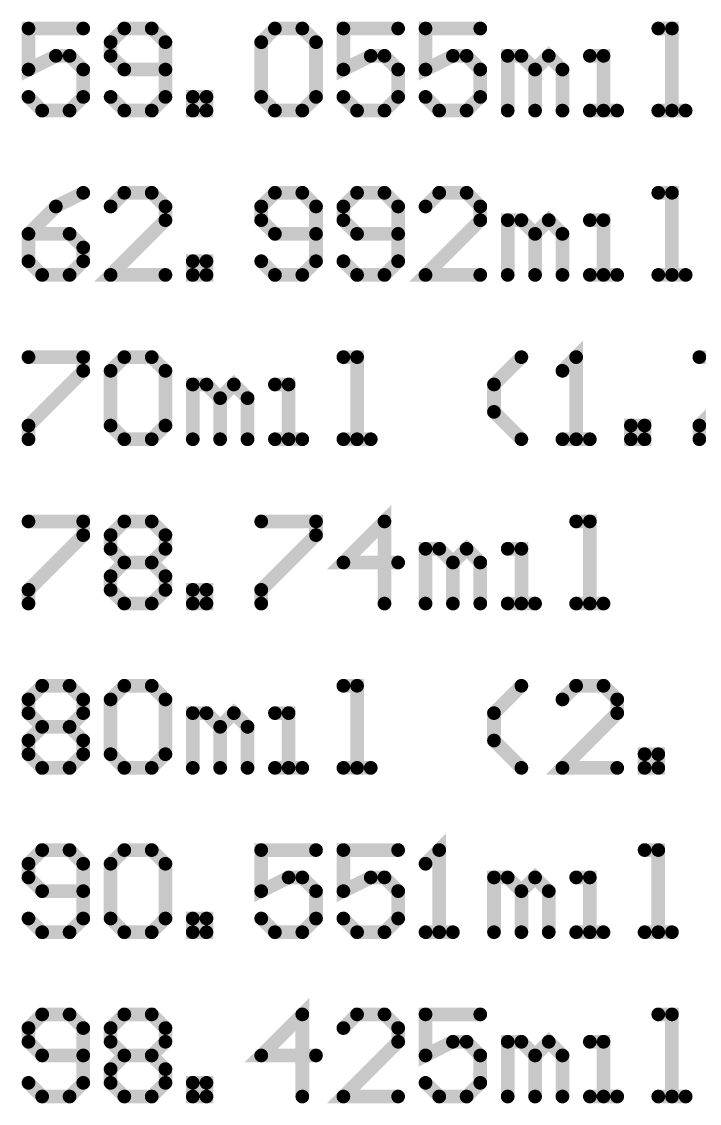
# Model space of a CAD drawing. Extents: x -9.8 to 23.3, y -7.1 to 14.3.
# Drawn here: x 13.085 to 13.58, y 0.705 to 1.495 of the extents above; entities that cross this region are included whole.
import ezdxf

# ---------------------------------------------------------------- set-up
doc = ezdxf.new("R2010")
doc.units = 0
doc.layers.add('2D_LINE_00', color=1, linetype='CONTINUOUS')

# ---------------------------------------------------------------- blocks, each defined once
blk = doc.blocks.new('SMOOTH_0$01')
at = {"const_width": 0.005}
blk.add_lwpolyline([(-0.0025, 0, 1), (0.0025, 0, 1)], format="xyb", close=True, dxfattribs=at)
blk = doc.blocks.new('DRAWING_2737')
at = {"layer": '2D_LINE_00', "const_width": 0.01}
blk.add_lwpolyline([(0, 0), (-0.03999, 0), (-0.03999, -0.02999), (-0.02, -0.01999), (-0.01, -0.01999), (0, -0.02999), (0, -0.04998), (-0.01, -0.05998), (-0.02999, -0.05998), (-0.03999, -0.04998)], dxfattribs=at)
at = {"layer": '2D_LINE_00'}
for p in [(-0.03999, 0), (0, 0), (-0.02, -0.01999), (-0.01, -0.01999), (-0.03999, -0.02999), (0, -0.02999), (-0.03999, -0.04998), (0, -0.04998), (-0.02999, -0.05998), (-0.01, -0.05998)]:
    blk.add_blockref('SMOOTH_0$01', p, dxfattribs=at)
blk = doc.blocks.new('DRAWING_2738')
at = {"layer": '2D_LINE_00', "const_width": 0.01}
blk.add_lwpolyline([(0, 0), (0.01, -0.01), (0.02999, -0.01), (0.03999, 0), (0.03999, 0.03998), (0.02999, 0.04998), (0.01, 0.04998), (0, 0.03998), (0, 0.02999), (0.01, 0.01999), (0.03999, 0.01999)], dxfattribs=at)
at = {"layer": '2D_LINE_00'}
for p in [(0.01, 0.04998), (0.02999, 0.04998), (0, 0.03998), (0.03999, 0.03998), (0, 0.02999), (0.01, 0.01999), (0.03999, 0.01999), (0, 0), (0.03999, 0), (0.01, -0.01), (0.02999, -0.01)]:
    blk.add_blockref('SMOOTH_0$01', p, dxfattribs=at)
blk = doc.blocks.new('DRAWING_2739')
at = {"layer": '2D_LINE_00', "const_width": 0.01}
blk.add_lwpolyline([(0, 0), (0, 0.01), (0.01, 0.01), (0.01, 0), (0, 0)], dxfattribs=at)
at = {"layer": '2D_LINE_00'}
for p in [(0, 0.01), (0.01, 0.01), (0, 0), (0, 0), (0.01, 0)]:
    blk.add_blockref('SMOOTH_0$01', p, dxfattribs=at)
blk = doc.blocks.new('DRAWING_2740')
at = {"layer": '2D_LINE_00', "const_width": 0.01}
blk.add_lwpolyline([(0, 0), (0.01, 0.01), (0.03, 0.01), (0.03999, 0), (0.03999, -0.03998), (0.03, -0.04998), (0.01, -0.04998), (0, -0.03998), (0, 0)], dxfattribs=at)
at = {"layer": '2D_LINE_00'}
for p in [(0.01, 0.01), (0.03, 0.01), (0, 0), (0, 0), (0.03999, 0), (0, -0.03998), (0.03999, -0.03998), (0.01, -0.04998), (0.03, -0.04998)]:
    blk.add_blockref('SMOOTH_0$01', p, dxfattribs=at)
blk = doc.blocks.new('DRAWING_2741')
at = {"layer": '2D_LINE_00', "const_width": 0.01}
blk.add_lwpolyline([(0, 0), (-0.03998, 0), (-0.03998, -0.02999), (-0.01999, -0.01999), (-0.01, -0.01999), (0, -0.02999), (0, -0.04998), (-0.01, -0.05998), (-0.02999, -0.05998), (-0.03998, -0.04998)], dxfattribs=at)
at = {"layer": '2D_LINE_00'}
for p in [(-0.03998, 0), (0, 0), (-0.01999, -0.01999), (-0.01, -0.01999), (-0.03998, -0.02999), (0, -0.02999), (-0.03998, -0.04998), (0, -0.04998), (-0.02999, -0.05998), (-0.01, -0.05998)]:
    blk.add_blockref('SMOOTH_0$01', p, dxfattribs=at)
blk = doc.blocks.new('DRAWING_2742')
at = {"layer": '2D_LINE_00', "const_width": 0.01}
blk.add_lwpolyline([(0, 0), (-0.03999, 0), (-0.03999, -0.02999), (-0.01999, -0.01999), (-0.00999, -0.01999), (0, -0.02999), (0, -0.04998), (-0.00999, -0.05998), (-0.02999, -0.05998), (-0.03999, -0.04998)], dxfattribs=at)
at = {"layer": '2D_LINE_00'}
for p in [(-0.03999, 0), (0, 0), (-0.01999, -0.01999), (-0.00999, -0.01999), (-0.03999, -0.02999), (0, -0.02999), (-0.03999, -0.04998), (0, -0.04998), (-0.02999, -0.05998), (-0.00999, -0.05998)]:
    blk.add_blockref('SMOOTH_0$01', p, dxfattribs=at)
blk = doc.blocks.new('DRAWING_2743')
at = {"layer": '2D_LINE_00', "const_width": 0.01}
blk.add_lwpolyline([(0, 0), (0, 0.03999), (0.00999, 0.03999), (0.01999, 0.02999), (0.01999, 0), (0.01999, 0.02999), (0.02999, 0.03999), (0.03998, 0.02999), (0.03998, 0)], dxfattribs=at)
at = {"layer": '2D_LINE_00'}
for p in [(0, 0.03999), (0.00999, 0.03999), (0.02999, 0.03999), (0.01999, 0.02999), (0.01999, 0.02999), (0.03998, 0.02999), (0, 0), (0.01999, 0), (0.03998, 0)]:
    blk.add_blockref('SMOOTH_0$01', p, dxfattribs=at)
blk = doc.blocks.new('DRAWING_2744')
at = {"layer": '2D_LINE_00', "const_width": 0.01}
blk.add_lwpolyline([(0, 0), (0.01999, 0), (0.00999, 0), (0.00999, 0.03999), (0, 0.03999)], dxfattribs=at)
at = {"layer": '2D_LINE_00'}
for p in [(0, 0.03999), (0.00999, 0.03999), (0, 0), (0.00999, 0), (0.01999, 0)]:
    blk.add_blockref('SMOOTH_0$01', p, dxfattribs=at)
blk = doc.blocks.new('DRAWING_2745')
at = {"layer": '2D_LINE_00', "const_width": 0.01}
blk.add_lwpolyline([(0, 0), (0.01999, 0), (0.01, 0), (0.01, 0.05998), (0, 0.05998)], dxfattribs=at)
at = {"layer": '2D_LINE_00'}
for p in [(0, 0.05998), (0.01, 0.05998), (0, 0), (0.01, 0), (0.01999, 0)]:
    blk.add_blockref('SMOOTH_0$01', p, dxfattribs=at)
blk = doc.blocks.new('DRAWING_2764')
at = {"layer": '2D_LINE_00', "const_width": 0.01}
blk.add_lwpolyline([(0, 0), (-0.02, -0.01), (-0.03999, -0.02999), (-0.03999, -0.04998), (-0.02999, -0.05998), (-0.01, -0.05998), (0, -0.04998), (0, -0.03999), (-0.01, -0.02999), (-0.03999, -0.02999)], dxfattribs=at)
at = {"layer": '2D_LINE_00'}
for p in [(0, 0), (-0.02, -0.01), (-0.03999, -0.02999), (-0.03999, -0.02999), (-0.01, -0.02999), (0, -0.03999), (-0.03999, -0.04998), (0, -0.04998), (-0.02999, -0.05998), (-0.01, -0.05998)]:
    blk.add_blockref('SMOOTH_0$01', p, dxfattribs=at)
blk = doc.blocks.new('DRAWING_2765')
at = {"layer": '2D_LINE_00', "const_width": 0.01}
blk.add_lwpolyline([(0, 0), (-0.03999, 0), (0, 0.03999), (0, 0.04998), (-0.01, 0.05998), (-0.02999, 0.05998), (-0.03999, 0.04998)], dxfattribs=at)
at = {"layer": '2D_LINE_00'}
for p in [(-0.02999, 0.05998), (-0.01, 0.05998), (-0.03999, 0.04998), (0, 0.04998), (0, 0.03999), (-0.03999, 0), (0, 0)]:
    blk.add_blockref('SMOOTH_0$01', p, dxfattribs=at)
blk = doc.blocks.new('DRAWING_2766')
at = {"layer": '2D_LINE_00', "const_width": 0.01}
blk.add_lwpolyline([(0, 0), (0, 0.01), (0.01, 0.01), (0.01, 0), (0, 0)], dxfattribs=at)
at = {"layer": '2D_LINE_00'}
for p in [(0, 0.01), (0.01, 0.01), (0, 0), (0, 0), (0.01, 0)]:
    blk.add_blockref('SMOOTH_0$01', p, dxfattribs=at)
blk = doc.blocks.new('DRAWING_2767')
at = {"layer": '2D_LINE_00', "const_width": 0.01}
blk.add_lwpolyline([(0, 0), (0.01, -0.01), (0.03, -0.01), (0.03999, 0), (0.03999, 0.03998), (0.03, 0.04998), (0.01, 0.04998), (0, 0.03998), (0, 0.02999), (0.01, 0.01999), (0.03999, 0.01999)], dxfattribs=at)
at = {"layer": '2D_LINE_00'}
for p in [(0.01, 0.04998), (0.03, 0.04998), (0, 0.03998), (0.03999, 0.03998), (0, 0.02999), (0.01, 0.01999), (0.03999, 0.01999), (0, 0), (0.03999, 0), (0.01, -0.01), (0.03, -0.01)]:
    blk.add_blockref('SMOOTH_0$01', p, dxfattribs=at)
blk = doc.blocks.new('DRAWING_2768')
at = {"layer": '2D_LINE_00', "const_width": 0.01}
blk.add_lwpolyline([(0, 0), (0.00999, -0.01), (0.02998, -0.01), (0.03998, 0), (0.03998, 0.03998), (0.02998, 0.04998), (0.00999, 0.04998), (0, 0.03998), (0, 0.02999), (0.00999, 0.01999), (0.03998, 0.01999)], dxfattribs=at)
at = {"layer": '2D_LINE_00'}
for p in [(0.00999, 0.04998), (0.02998, 0.04998), (0, 0.03998), (0.03998, 0.03998), (0, 0.02999), (0.00999, 0.01999), (0.03998, 0.01999), (0, 0), (0.03998, 0), (0.00999, -0.01), (0.02998, -0.01)]:
    blk.add_blockref('SMOOTH_0$01', p, dxfattribs=at)
blk = doc.blocks.new('DRAWING_2769')
at = {"layer": '2D_LINE_00', "const_width": 0.01}
blk.add_lwpolyline([(0, 0), (-0.03999, 0), (0, 0.03999), (0, 0.04998), (-0.00999, 0.05998), (-0.02999, 0.05998), (-0.03999, 0.04998)], dxfattribs=at)
at = {"layer": '2D_LINE_00'}
for p in [(-0.02999, 0.05998), (-0.00999, 0.05998), (-0.03999, 0.04998), (0, 0.04998), (0, 0.03999), (-0.03999, 0), (0, 0)]:
    blk.add_blockref('SMOOTH_0$01', p, dxfattribs=at)
blk = doc.blocks.new('DRAWING_2770')
at = {"layer": '2D_LINE_00', "const_width": 0.01}
blk.add_lwpolyline([(0, 0), (0, 0.03999), (0.00999, 0.03999), (0.01999, 0.02999), (0.01999, 0), (0.01999, 0.02999), (0.02999, 0.03999), (0.03998, 0.02999), (0.03998, 0)], dxfattribs=at)
at = {"layer": '2D_LINE_00'}
for p in [(0, 0.03999), (0.00999, 0.03999), (0.02999, 0.03999), (0.01999, 0.02999), (0.01999, 0.02999), (0.03998, 0.02999), (0, 0), (0.01999, 0), (0.03998, 0)]:
    blk.add_blockref('SMOOTH_0$01', p, dxfattribs=at)
blk = doc.blocks.new('DRAWING_2771')
at = {"layer": '2D_LINE_00', "const_width": 0.01}
blk.add_lwpolyline([(0, 0), (0.01999, 0), (0.00999, 0), (0.00999, 0.03999), (0, 0.03999)], dxfattribs=at)
at = {"layer": '2D_LINE_00'}
for p in [(0, 0.03999), (0.00999, 0.03999), (0, 0), (0.00999, 0), (0.01999, 0)]:
    blk.add_blockref('SMOOTH_0$01', p, dxfattribs=at)
blk = doc.blocks.new('DRAWING_2772')
at = {"layer": '2D_LINE_00', "const_width": 0.01}
blk.add_lwpolyline([(0, 0), (0.01999, 0), (0.01, 0), (0.01, 0.05998), (0, 0.05998)], dxfattribs=at)
at = {"layer": '2D_LINE_00'}
for p in [(0, 0.05998), (0.01, 0.05998), (0, 0), (0.01, 0), (0.01999, 0)]:
    blk.add_blockref('SMOOTH_0$01', p, dxfattribs=at)
blk = doc.blocks.new('DRAWING_2790')
at = {"layer": '2D_LINE_00', "const_width": 0.01}
blk.add_lwpolyline([(0, 0), (0.03999, 0), (0.03999, -0.01), (0, -0.04998), (0, -0.05998)], dxfattribs=at)
at = {"layer": '2D_LINE_00'}
for p in [(0, 0), (0.03999, 0), (0.03999, -0.01), (0, -0.04998), (0, -0.05998)]:
    blk.add_blockref('SMOOTH_0$01', p, dxfattribs=at)
blk = doc.blocks.new('DRAWING_2791')
at = {"layer": '2D_LINE_00', "const_width": 0.01}
blk.add_lwpolyline([(0, 0), (0.01, 0.01), (0.02999, 0.01), (0.03999, 0), (0.03999, -0.03998), (0.02999, -0.04998), (0.01, -0.04998), (0, -0.03998), (0, 0)], dxfattribs=at)
at = {"layer": '2D_LINE_00'}
for p in [(0.01, 0.01), (0.02999, 0.01), (0, 0), (0, 0), (0.03999, 0), (0, -0.03998), (0.03999, -0.03998), (0.01, -0.04998), (0.02999, -0.04998)]:
    blk.add_blockref('SMOOTH_0$01', p, dxfattribs=at)
blk = doc.blocks.new('DRAWING_2792')
at = {"layer": '2D_LINE_00', "const_width": 0.01}
blk.add_lwpolyline([(0, 0), (0, 0.03999), (0.01, 0.03999), (0.01999, 0.02999), (0.01999, 0), (0.01999, 0.02999), (0.02999, 0.03999), (0.03999, 0.02999), (0.03999, 0)], dxfattribs=at)
at = {"layer": '2D_LINE_00'}
for p in [(0, 0.03999), (0.01, 0.03999), (0.02999, 0.03999), (0.01999, 0.02999), (0.01999, 0.02999), (0.03999, 0.02999), (0, 0), (0.01999, 0), (0.03999, 0)]:
    blk.add_blockref('SMOOTH_0$01', p, dxfattribs=at)
blk = doc.blocks.new('DRAWING_2793')
at = {"layer": '2D_LINE_00', "const_width": 0.01}
blk.add_lwpolyline([(0, 0), (0.02, 0), (0.01, 0), (0.01, 0.03999), (0, 0.03999)], dxfattribs=at)
at = {"layer": '2D_LINE_00'}
for p in [(0, 0.03999), (0.01, 0.03999), (0, 0), (0.01, 0), (0.02, 0)]:
    blk.add_blockref('SMOOTH_0$01', p, dxfattribs=at)
blk = doc.blocks.new('DRAWING_2794')
at = {"layer": '2D_LINE_00', "const_width": 0.01}
blk.add_lwpolyline([(0, 0), (0.01999, 0), (0.00999, 0), (0.00999, 0.05998), (0, 0.05998)], dxfattribs=at)
at = {"layer": '2D_LINE_00'}
for p in [(0, 0.05998), (0.00999, 0.05998), (0, 0), (0.00999, 0), (0.01999, 0)]:
    blk.add_blockref('SMOOTH_0$01', p, dxfattribs=at)
blk = doc.blocks.new('DRAWING_2795')
at = {"layer": '2D_LINE_00', "const_width": 0.01}
blk.add_lwpolyline([(0, 0), (-0.01999, 0.01999), (-0.01999, 0.03999), (0, 0.05998)], dxfattribs=at)
at = {"layer": '2D_LINE_00'}
for p in [(0, 0.05998), (-0.01999, 0.03999), (-0.01999, 0.01999), (0, 0)]:
    blk.add_blockref('SMOOTH_0$01', p, dxfattribs=at)
blk = doc.blocks.new('DRAWING_2796')
at = {"layer": '2D_LINE_00', "const_width": 0.01}
blk.add_lwpolyline([(0, 0), (0.02, 0), (0.01, 0), (0.01, 0.05998), (0, 0.04998)], dxfattribs=at)
at = {"layer": '2D_LINE_00'}
for p in [(0.01, 0.05998), (0, 0.04998), (0, 0), (0.01, 0), (0.02, 0)]:
    blk.add_blockref('SMOOTH_0$01', p, dxfattribs=at)
blk = doc.blocks.new('DRAWING_2797')
at = {"layer": '2D_LINE_00', "const_width": 0.01}
blk.add_lwpolyline([(0, 0), (0, 0.01), (0.00999, 0.01), (0.00999, 0), (0, 0)], dxfattribs=at)
at = {"layer": '2D_LINE_00'}
for p in [(0, 0.01), (0.00999, 0.01), (0, 0), (0, 0), (0.00999, 0)]:
    blk.add_blockref('SMOOTH_0$01', p, dxfattribs=at)
blk = doc.blocks.new('DRAWING_2798')
at = {"layer": '2D_LINE_00', "const_width": 0.01}
blk.add_lwpolyline([(0, 0), (0.03999, 0), (0.03999, -0.01), (0, -0.04998), (0, -0.05998)], dxfattribs=at)
at = {"layer": '2D_LINE_00'}
for p in [(0, 0), (0.03999, 0), (0.03999, -0.01), (0, -0.04998), (0, -0.05998)]:
    blk.add_blockref('SMOOTH_0$01', p, dxfattribs=at)
blk = doc.blocks.new('DRAWING_2816')
at = {"layer": '2D_LINE_00', "const_width": 0.01}
blk.add_lwpolyline([(0, 0), (0.03999, 0), (0.03999, -0.01), (0, -0.04998), (0, -0.05998)], dxfattribs=at)
at = {"layer": '2D_LINE_00'}
for p in [(0, 0), (0.03999, 0), (0.03999, -0.01), (0, -0.04998), (0, -0.05998)]:
    blk.add_blockref('SMOOTH_0$01', p, dxfattribs=at)
blk = doc.blocks.new('DRAWING_2817')
at = {"layer": '2D_LINE_00', "const_width": 0.01}
blk.add_lwpolyline([(0, 0), (0.01, 0.01), (0.02999, 0.01), (0.03999, 0), (0.03999, -0.00999), (0.02999, -0.01999), (0.03999, -0.02999), (0.03999, -0.03998), (0.02999, -0.04998), (0.01, -0.04998), (0, -0.03998), (0, -0.02999), (0.01, -0.01999), (0, -0.00999), (0, 0)], dxfattribs=at)
at = {"layer": '2D_LINE_00'}
for p in [(0.01, 0.01), (0.02999, 0.01), (0, 0), (0, 0), (0.03999, 0), (0, -0.00999), (0.03999, -0.00999), (0.01, -0.01999), (0.02999, -0.01999), (0, -0.02999), (0.03999, -0.02999), (0, -0.03998), (0.03999, -0.03998), (0.01, -0.04998), (0.02999, -0.04998)]:
    blk.add_blockref('SMOOTH_0$01', p, dxfattribs=at)
blk = doc.blocks.new('DRAWING_2818')
at = {"layer": '2D_LINE_00', "const_width": 0.01}
blk.add_lwpolyline([(0, 0), (0.01999, 0)], dxfattribs=at)
at = {"layer": '2D_LINE_00'}
for p in [(0, 0), (0.01999, 0)]:
    blk.add_blockref('SMOOTH_0$01', p, dxfattribs=at)
blk = doc.blocks.new('DRAWING_2819')
at = {"layer": '2D_LINE_00', "const_width": 0.01}
blk.add_lwpolyline([(0, 0), (0, 0.01), (0.01, 0.01), (0.01, 0), (0, 0)], dxfattribs=at)
at = {"layer": '2D_LINE_00'}
for p in [(0, 0.01), (0.01, 0.01), (0, 0), (0, 0), (0.01, 0)]:
    blk.add_blockref('SMOOTH_0$01', p, dxfattribs=at)
blk = doc.blocks.new('DRAWING_2820')
at = {"layer": '2D_LINE_00', "const_width": 0.01}
blk.add_lwpolyline([(0, 0), (0.03999, 0), (0.03999, -0.01), (0, -0.04998), (0, -0.05998)], dxfattribs=at)
at = {"layer": '2D_LINE_00'}
for p in [(0, 0), (0.03999, 0), (0.03999, -0.01), (0, -0.04998), (0, -0.05998)]:
    blk.add_blockref('SMOOTH_0$01', p, dxfattribs=at)
blk = doc.blocks.new('DRAWING_2821')
at = {"layer": '2D_LINE_00', "const_width": 0.01}
blk.add_lwpolyline([(0, 0), (0, 0.05998), (-0.02998, 0.02999), (0.01, 0.02999)], dxfattribs=at)
at = {"layer": '2D_LINE_00'}
for p in [(0, 0.05998), (-0.02998, 0.02999), (0.01, 0.02999), (0, 0)]:
    blk.add_blockref('SMOOTH_0$01', p, dxfattribs=at)
blk = doc.blocks.new('DRAWING_2822')
at = {"layer": '2D_LINE_00', "const_width": 0.01}
blk.add_lwpolyline([(0, 0), (0, 0.03999), (0.01, 0.03999), (0.02, 0.02999), (0.02, 0), (0.02, 0.02999), (0.03, 0.03999), (0.03999, 0.02999), (0.03999, 0)], dxfattribs=at)
at = {"layer": '2D_LINE_00'}
for p in [(0, 0.03999), (0.01, 0.03999), (0.03, 0.03999), (0.02, 0.02999), (0.02, 0.02999), (0.03999, 0.02999), (0, 0), (0.02, 0), (0.03999, 0)]:
    blk.add_blockref('SMOOTH_0$01', p, dxfattribs=at)
blk = doc.blocks.new('DRAWING_2823')
at = {"layer": '2D_LINE_00', "const_width": 0.01}
blk.add_lwpolyline([(0, 0), (0.01999, 0), (0.00999, 0), (0.00999, 0.03999), (0, 0.03999)], dxfattribs=at)
at = {"layer": '2D_LINE_00'}
for p in [(0, 0.03999), (0.00999, 0.03999), (0, 0), (0.00999, 0), (0.01999, 0)]:
    blk.add_blockref('SMOOTH_0$01', p, dxfattribs=at)
blk = doc.blocks.new('DRAWING_2824')
at = {"layer": '2D_LINE_00', "const_width": 0.01}
blk.add_lwpolyline([(0, 0), (0.01999, 0), (0.01, 0), (0.01, 0.05998), (0, 0.05998)], dxfattribs=at)
at = {"layer": '2D_LINE_00'}
for p in [(0, 0.05998), (0.01, 0.05998), (0, 0), (0.01, 0), (0.01999, 0)]:
    blk.add_blockref('SMOOTH_0$01', p, dxfattribs=at)
blk = doc.blocks.new('DRAWING_2840')
at = {"layer": '2D_LINE_00', "const_width": 0.01}
blk.add_lwpolyline([(0, 0), (0.01, 0.01), (0.02999, 0.01), (0.03999, 0), (0.03999, -0.00999), (0.02999, -0.01999), (0.03999, -0.02999), (0.03999, -0.03998), (0.02999, -0.04998), (0.01, -0.04998), (0, -0.03998), (0, -0.02999), (0.01, -0.01999), (0, -0.00999), (0, 0)], dxfattribs=at)
at = {"layer": '2D_LINE_00'}
for p in [(0.01, 0.01), (0.02999, 0.01), (0, 0), (0, 0), (0.03999, 0), (0, -0.00999), (0.03999, -0.00999), (0.01, -0.01999), (0.02999, -0.01999), (0, -0.02999), (0.03999, -0.02999), (0, -0.03998), (0.03999, -0.03998), (0.01, -0.04998), (0.02999, -0.04998)]:
    blk.add_blockref('SMOOTH_0$01', p, dxfattribs=at)
blk = doc.blocks.new('DRAWING_2841')
at = {"layer": '2D_LINE_00', "const_width": 0.01}
blk.add_lwpolyline([(0, 0), (0.01999, 0)], dxfattribs=at)
at = {"layer": '2D_LINE_00'}
for p in [(0, 0), (0.01999, 0)]:
    blk.add_blockref('SMOOTH_0$01', p, dxfattribs=at)
blk = doc.blocks.new('DRAWING_2842')
at = {"layer": '2D_LINE_00', "const_width": 0.01}
blk.add_lwpolyline([(0, 0), (0.01, 0.01), (0.02999, 0.01), (0.03999, 0), (0.03999, -0.03998), (0.02999, -0.04998), (0.01, -0.04998), (0, -0.03998), (0, 0)], dxfattribs=at)
at = {"layer": '2D_LINE_00'}
for p in [(0.01, 0.01), (0.02999, 0.01), (0, 0), (0, 0), (0.03999, 0), (0, -0.03998), (0.03999, -0.03998), (0.01, -0.04998), (0.02999, -0.04998)]:
    blk.add_blockref('SMOOTH_0$01', p, dxfattribs=at)
blk = doc.blocks.new('DRAWING_2843')
at = {"layer": '2D_LINE_00', "const_width": 0.01}
blk.add_lwpolyline([(0, 0), (0, 0.03999), (0.01, 0.03999), (0.01999, 0.02999), (0.01999, 0), (0.01999, 0.02999), (0.02999, 0.03999), (0.03999, 0.02999), (0.03999, 0)], dxfattribs=at)
at = {"layer": '2D_LINE_00'}
for p in [(0, 0.03999), (0.01, 0.03999), (0.02999, 0.03999), (0.01999, 0.02999), (0.01999, 0.02999), (0.03999, 0.02999), (0, 0), (0.01999, 0), (0.03999, 0)]:
    blk.add_blockref('SMOOTH_0$01', p, dxfattribs=at)
blk = doc.blocks.new('DRAWING_2844')
at = {"layer": '2D_LINE_00', "const_width": 0.01}
blk.add_lwpolyline([(0, 0), (0.02, 0), (0.01, 0), (0.01, 0.03999), (0, 0.03999)], dxfattribs=at)
at = {"layer": '2D_LINE_00'}
for p in [(0, 0.03999), (0.01, 0.03999), (0, 0), (0.01, 0), (0.02, 0)]:
    blk.add_blockref('SMOOTH_0$01', p, dxfattribs=at)
blk = doc.blocks.new('DRAWING_2845')
at = {"layer": '2D_LINE_00', "const_width": 0.01}
blk.add_lwpolyline([(0, 0), (0.01999, 0), (0.00999, 0), (0.00999, 0.05998), (0, 0.05998)], dxfattribs=at)
at = {"layer": '2D_LINE_00'}
for p in [(0, 0.05998), (0.00999, 0.05998), (0, 0), (0.00999, 0), (0.01999, 0)]:
    blk.add_blockref('SMOOTH_0$01', p, dxfattribs=at)
blk = doc.blocks.new('DRAWING_2846')
at = {"layer": '2D_LINE_00', "const_width": 0.01}
blk.add_lwpolyline([(0, 0), (-0.01999, 0.01999), (-0.01999, 0.03999), (0, 0.05998)], dxfattribs=at)
at = {"layer": '2D_LINE_00'}
for p in [(0, 0.05998), (-0.01999, 0.03999), (-0.01999, 0.01999), (0, 0)]:
    blk.add_blockref('SMOOTH_0$01', p, dxfattribs=at)
blk = doc.blocks.new('DRAWING_2847')
at = {"layer": '2D_LINE_00', "const_width": 0.01}
blk.add_lwpolyline([(0, 0), (-0.03999, 0), (0, 0.03999), (0, 0.04998), (-0.01, 0.05998), (-0.02999, 0.05998), (-0.03999, 0.04998)], dxfattribs=at)
at = {"layer": '2D_LINE_00'}
for p in [(-0.02999, 0.05998), (-0.01, 0.05998), (-0.03999, 0.04998), (0, 0.04998), (0, 0.03999), (-0.03999, 0), (0, 0)]:
    blk.add_blockref('SMOOTH_0$01', p, dxfattribs=at)
blk = doc.blocks.new('DRAWING_2848')
at = {"layer": '2D_LINE_00', "const_width": 0.01}
blk.add_lwpolyline([(0, 0), (0, 0.01), (0.01, 0.01), (0.01, 0), (0, 0)], dxfattribs=at)
at = {"layer": '2D_LINE_00'}
for p in [(0, 0.01), (0.01, 0.01), (0, 0), (0, 0), (0.01, 0)]:
    blk.add_blockref('SMOOTH_0$01', p, dxfattribs=at)
blk = doc.blocks.new('DRAWING_2867')
at = {"layer": '2D_LINE_00', "const_width": 0.01}
blk.add_lwpolyline([(0, 0), (0.01, -0.01), (0.02999, -0.01), (0.03999, 0), (0.03999, 0.03998), (0.02999, 0.04998), (0.01, 0.04998), (0, 0.03998), (0, 0.02999), (0.01, 0.01999), (0.03999, 0.01999)], dxfattribs=at)
at = {"layer": '2D_LINE_00'}
for p in [(0.01, 0.04998), (0.02999, 0.04998), (0, 0.03998), (0.03999, 0.03998), (0, 0.02999), (0.01, 0.01999), (0.03999, 0.01999), (0, 0), (0.03999, 0), (0.01, -0.01), (0.02999, -0.01)]:
    blk.add_blockref('SMOOTH_0$01', p, dxfattribs=at)
blk = doc.blocks.new('DRAWING_2868')
at = {"layer": '2D_LINE_00', "const_width": 0.01}
blk.add_lwpolyline([(0, 0), (0.01, 0.01), (0.02999, 0.01), (0.03999, 0), (0.03999, -0.03998), (0.02999, -0.04998), (0.01, -0.04998), (0, -0.03998), (0, 0)], dxfattribs=at)
at = {"layer": '2D_LINE_00'}
for p in [(0.01, 0.01), (0.02999, 0.01), (0, 0), (0, 0), (0.03999, 0), (0, -0.03998), (0.03999, -0.03998), (0.01, -0.04998), (0.02999, -0.04998)]:
    blk.add_blockref('SMOOTH_0$01', p, dxfattribs=at)
blk = doc.blocks.new('DRAWING_2869')
at = {"layer": '2D_LINE_00', "const_width": 0.01}
blk.add_lwpolyline([(0, 0), (0, 0.01), (0.01, 0.01), (0.01, 0), (0, 0)], dxfattribs=at)
at = {"layer": '2D_LINE_00'}
for p in [(0, 0.01), (0.01, 0.01), (0, 0), (0, 0), (0.01, 0)]:
    blk.add_blockref('SMOOTH_0$01', p, dxfattribs=at)
blk = doc.blocks.new('DRAWING_2870')
at = {"layer": '2D_LINE_00', "const_width": 0.01}
blk.add_lwpolyline([(0, 0), (-0.03999, 0), (-0.03999, -0.02999), (-0.01999, -0.01999), (-0.00999, -0.01999), (0, -0.02999), (0, -0.04998), (-0.00999, -0.05998), (-0.02999, -0.05998), (-0.03999, -0.04998)], dxfattribs=at)
at = {"layer": '2D_LINE_00'}
for p in [(-0.03999, 0), (0, 0), (-0.01999, -0.01999), (-0.00999, -0.01999), (-0.03999, -0.02999), (0, -0.02999), (-0.03999, -0.04998), (0, -0.04998), (-0.02999, -0.05998), (-0.00999, -0.05998)]:
    blk.add_blockref('SMOOTH_0$01', p, dxfattribs=at)
blk = doc.blocks.new('DRAWING_2871')
at = {"layer": '2D_LINE_00', "const_width": 0.01}
blk.add_lwpolyline([(0, 0), (-0.03998, 0), (-0.03998, -0.02999), (-0.01999, -0.01999), (-0.01, -0.01999), (0, -0.02999), (0, -0.04998), (-0.01, -0.05998), (-0.02999, -0.05998), (-0.03998, -0.04998)], dxfattribs=at)
at = {"layer": '2D_LINE_00'}
for p in [(-0.03998, 0), (0, 0), (-0.01999, -0.01999), (-0.01, -0.01999), (-0.03998, -0.02999), (0, -0.02999), (-0.03998, -0.04998), (0, -0.04998), (-0.02999, -0.05998), (-0.01, -0.05998)]:
    blk.add_blockref('SMOOTH_0$01', p, dxfattribs=at)
blk = doc.blocks.new('DRAWING_2872')
at = {"layer": '2D_LINE_00', "const_width": 0.01}
blk.add_lwpolyline([(0, 0), (0.02, 0), (0.01, 0), (0.01, 0.05998), (0, 0.04998)], dxfattribs=at)
at = {"layer": '2D_LINE_00'}
for p in [(0.01, 0.05998), (0, 0.04998), (0, 0), (0.01, 0), (0.02, 0)]:
    blk.add_blockref('SMOOTH_0$01', p, dxfattribs=at)
blk = doc.blocks.new('DRAWING_2873')
at = {"layer": '2D_LINE_00', "const_width": 0.01}
blk.add_lwpolyline([(0, 0), (0, 0.03999), (0.01, 0.03999), (0.01999, 0.02999), (0.01999, 0), (0.01999, 0.02999), (0.02999, 0.03999), (0.03999, 0.02999), (0.03999, 0)], dxfattribs=at)
at = {"layer": '2D_LINE_00'}
for p in [(0, 0.03999), (0.01, 0.03999), (0.02999, 0.03999), (0.01999, 0.02999), (0.01999, 0.02999), (0.03999, 0.02999), (0, 0), (0.01999, 0), (0.03999, 0)]:
    blk.add_blockref('SMOOTH_0$01', p, dxfattribs=at)
blk = doc.blocks.new('DRAWING_2874')
at = {"layer": '2D_LINE_00', "const_width": 0.01}
blk.add_lwpolyline([(0, 0), (0.01999, 0), (0.01, 0), (0.01, 0.03999), (0, 0.03999)], dxfattribs=at)
at = {"layer": '2D_LINE_00'}
for p in [(0, 0.03999), (0.01, 0.03999), (0, 0), (0.01, 0), (0.01999, 0)]:
    blk.add_blockref('SMOOTH_0$01', p, dxfattribs=at)
blk = doc.blocks.new('DRAWING_2875')
at = {"layer": '2D_LINE_00', "const_width": 0.01}
blk.add_lwpolyline([(0, 0), (0.02, 0), (0.01, 0), (0.01, 0.05998), (0, 0.05998)], dxfattribs=at)
at = {"layer": '2D_LINE_00'}
for p in [(0, 0.05998), (0.01, 0.05998), (0, 0), (0.01, 0), (0.02, 0)]:
    blk.add_blockref('SMOOTH_0$01', p, dxfattribs=at)
blk = doc.blocks.new('DRAWING_2893')
at = {"layer": '2D_LINE_00', "const_width": 0.01}
blk.add_lwpolyline([(0, 0), (0.01, -0.01), (0.02999, -0.01), (0.03999, 0), (0.03999, 0.03998), (0.02999, 0.04998), (0.01, 0.04998), (0, 0.03998), (0, 0.02999), (0.01, 0.01999), (0.03999, 0.01999)], dxfattribs=at)
at = {"layer": '2D_LINE_00'}
for p in [(0.01, 0.04998), (0.02999, 0.04998), (0, 0.03998), (0.03999, 0.03998), (0, 0.02999), (0.01, 0.01999), (0.03999, 0.01999), (0, 0), (0.03999, 0), (0.01, -0.01), (0.02999, -0.01)]:
    blk.add_blockref('SMOOTH_0$01', p, dxfattribs=at)
blk = doc.blocks.new('DRAWING_2894')
at = {"layer": '2D_LINE_00', "const_width": 0.01}
blk.add_lwpolyline([(0, 0), (0.01, 0.01), (0.02999, 0.01), (0.03999, 0), (0.03999, -0.00999), (0.02999, -0.01999), (0.03999, -0.02999), (0.03999, -0.03998), (0.02999, -0.04998), (0.01, -0.04998), (0, -0.03998), (0, -0.02999), (0.01, -0.01999), (0, -0.00999), (0, 0)], dxfattribs=at)
at = {"layer": '2D_LINE_00'}
for p in [(0.01, 0.01), (0.02999, 0.01), (0, 0), (0, 0), (0.03999, 0), (0, -0.00999), (0.03999, -0.00999), (0.01, -0.01999), (0.02999, -0.01999), (0, -0.02999), (0.03999, -0.02999), (0, -0.03998), (0.03999, -0.03998), (0.01, -0.04998), (0.02999, -0.04998)]:
    blk.add_blockref('SMOOTH_0$01', p, dxfattribs=at)
blk = doc.blocks.new('DRAWING_2895')
at = {"layer": '2D_LINE_00', "const_width": 0.01}
blk.add_lwpolyline([(0, 0), (0.01999, 0)], dxfattribs=at)
at = {"layer": '2D_LINE_00'}
for p in [(0, 0), (0.01999, 0)]:
    blk.add_blockref('SMOOTH_0$01', p, dxfattribs=at)
blk = doc.blocks.new('DRAWING_2896')
at = {"layer": '2D_LINE_00', "const_width": 0.01}
blk.add_lwpolyline([(0, 0), (0, 0.01), (0.01, 0.01), (0.01, 0), (0, 0)], dxfattribs=at)
at = {"layer": '2D_LINE_00'}
for p in [(0, 0.01), (0.01, 0.01), (0, 0), (0, 0), (0.01, 0)]:
    blk.add_blockref('SMOOTH_0$01', p, dxfattribs=at)
blk = doc.blocks.new('DRAWING_2897')
at = {"layer": '2D_LINE_00', "const_width": 0.01}
blk.add_lwpolyline([(0, 0), (0, 0.05998), (-0.03, 0.02999), (0.00999, 0.02999)], dxfattribs=at)
at = {"layer": '2D_LINE_00'}
for p in [(0, 0.05998), (-0.03, 0.02999), (0.00999, 0.02999), (0, 0)]:
    blk.add_blockref('SMOOTH_0$01', p, dxfattribs=at)
blk = doc.blocks.new('DRAWING_2898')
at = {"layer": '2D_LINE_00', "const_width": 0.01}
blk.add_lwpolyline([(0, 0), (-0.03998, 0), (0, 0.03999), (0, 0.04998), (-0.01, 0.05998), (-0.02999, 0.05998), (-0.03998, 0.04998)], dxfattribs=at)
at = {"layer": '2D_LINE_00'}
for p in [(-0.02999, 0.05998), (-0.01, 0.05998), (-0.03998, 0.04998), (0, 0.04998), (0, 0.03999), (-0.03998, 0), (0, 0)]:
    blk.add_blockref('SMOOTH_0$01', p, dxfattribs=at)
blk = doc.blocks.new('DRAWING_2899')
at = {"layer": '2D_LINE_00', "const_width": 0.01}
blk.add_lwpolyline([(0, 0), (-0.03999, 0), (-0.03999, -0.02999), (-0.01999, -0.01999), (-0.00999, -0.01999), (0, -0.02999), (0, -0.04998), (-0.00999, -0.05998), (-0.02999, -0.05998), (-0.03999, -0.04998)], dxfattribs=at)
at = {"layer": '2D_LINE_00'}
for p in [(-0.03999, 0), (0, 0), (-0.01999, -0.01999), (-0.00999, -0.01999), (-0.03999, -0.02999), (0, -0.02999), (-0.03999, -0.04998), (0, -0.04998), (-0.02999, -0.05998), (-0.00999, -0.05998)]:
    blk.add_blockref('SMOOTH_0$01', p, dxfattribs=at)
blk = doc.blocks.new('DRAWING_2900')
at = {"layer": '2D_LINE_00', "const_width": 0.01}
blk.add_lwpolyline([(0, 0), (0, 0.03999), (0.00999, 0.03999), (0.01999, 0.02999), (0.01999, 0), (0.01999, 0.02999), (0.02999, 0.03999), (0.03998, 0.02999), (0.03998, 0)], dxfattribs=at)
at = {"layer": '2D_LINE_00'}
for p in [(0, 0.03999), (0.00999, 0.03999), (0.02999, 0.03999), (0.01999, 0.02999), (0.01999, 0.02999), (0.03998, 0.02999), (0, 0), (0.01999, 0), (0.03998, 0)]:
    blk.add_blockref('SMOOTH_0$01', p, dxfattribs=at)
blk = doc.blocks.new('DRAWING_2901')
at = {"layer": '2D_LINE_00', "const_width": 0.01}
blk.add_lwpolyline([(0, 0), (0.01999, 0), (0.00999, 0), (0.00999, 0.03999), (0, 0.03999)], dxfattribs=at)
at = {"layer": '2D_LINE_00'}
for p in [(0, 0.03999), (0.00999, 0.03999), (0, 0), (0.00999, 0), (0.01999, 0)]:
    blk.add_blockref('SMOOTH_0$01', p, dxfattribs=at)
blk = doc.blocks.new('DRAWING_2902')
at = {"layer": '2D_LINE_00', "const_width": 0.01}
blk.add_lwpolyline([(0, 0), (0.01999, 0), (0.01, 0), (0.01, 0.05998), (0, 0.05998)], dxfattribs=at)
at = {"layer": '2D_LINE_00'}
for p in [(0, 0.05998), (0.01, 0.05998), (0, 0), (0.01, 0), (0.01999, 0)]:
    blk.add_blockref('SMOOTH_0$01', p, dxfattribs=at)

msp = doc.modelspace()

# ---------------------------------------------------------------- block references
for name, p in [('DRAWING_2737', (13.12968, 1.48998)), ('DRAWING_2738', (13.14967, 1.44)), ('DRAWING_2740', (13.25963, 1.47998)), ('DRAWING_2741', (13.3596, 1.48998)), ('DRAWING_2742', (13.41958, 1.48998)), ('DRAWING_2745', (13.54954, 1.43)), ('DRAWING_2743', (13.43958, 1.43)), ('DRAWING_2744', (13.49956, 1.43)), ('DRAWING_2739', (13.20965, 1.43)), ('DRAWING_2764', (13.12968, 1.36998)), ('DRAWING_2765', (13.18966, 1.31)), ('DRAWING_2767', (13.25963, 1.32)), ('DRAWING_2768', (13.31962, 1.32)), ('DRAWING_2769', (13.41958, 1.31)), ('DRAWING_2772', (13.54954, 1.31)), ('DRAWING_2770', (13.43958, 1.31)), ('DRAWING_2771', (13.49956, 1.31)), ('DRAWING_2766', (13.20965, 1.31)), ('DRAWING_2796', (13.47956, 1.19)), ('DRAWING_2790', (13.08969, 1.24998)), ('DRAWING_2791', (13.14967, 1.23998)), ('DRAWING_2794', (13.31962, 1.19)), ('DRAWING_2795', (13.44957, 1.19)), ('DRAWING_2798', (13.57953, 1.24998)), ('DRAWING_2792', (13.20965, 1.19)), ('DRAWING_2793', (13.26963, 1.19)), ('DRAWING_2797', (13.52955, 1.19)), ('DRAWING_2821', (13.3496, 1.07)), ('DRAWING_2816', (13.08969, 1.12998)), ('DRAWING_2817', (13.14967, 1.11998)), ('DRAWING_2820', (13.25963, 1.12998)), ('DRAWING_2824', (13.48956, 1.07)), ('DRAWING_2822', (13.37959, 1.07)), ('DRAWING_2823', (13.43958, 1.07)), ('DRAWING_2818', (13.15967, 1.09999)), ('DRAWING_2819', (13.20965, 1.07)), ('DRAWING_2840', (13.08969, 0.99998)), ('DRAWING_2842', (13.14967, 0.99998)), ('DRAWING_2845', (13.31962, 0.95)), ('DRAWING_2846', (13.44957, 0.95)), ('DRAWING_2847', (13.51955, 0.95)), ('DRAWING_2843', (13.20965, 0.95)), ('DRAWING_2844', (13.26963, 0.95)), ('DRAWING_2841', (13.09969, 0.97999)), ('DRAWING_2848', (13.53954, 0.95)), ('DRAWING_2872', (13.37959, 0.83)), ('DRAWING_2867', (13.08969, 0.84)), ('DRAWING_2868', (13.14967, 0.87998)), ('DRAWING_2870', (13.29962, 0.88998)), ('DRAWING_2871', (13.3596, 0.88998)), ('DRAWING_2875', (13.53954, 0.83)), ('DRAWING_2873', (13.42958, 0.83)), ('DRAWING_2874', (13.48956, 0.83)), ('DRAWING_2869', (13.20965, 0.83)), ('DRAWING_2893', (13.08969, 0.72)), ('DRAWING_2894', (13.14967, 0.75998)), ('DRAWING_2897', (13.28963, 0.71)), ('DRAWING_2898', (13.3596, 0.71)), ('DRAWING_2899', (13.41958, 0.76998)), ('DRAWING_2902', (13.54954, 0.71)), ('DRAWING_2900', (13.43958, 0.71)), ('DRAWING_2901', (13.49956, 0.71)), ('DRAWING_2895', (13.15967, 0.73999)), ('DRAWING_2896', (13.20965, 0.71))]:
    msp.add_blockref(name, p)

doc.saveas('drawing.dxf')
